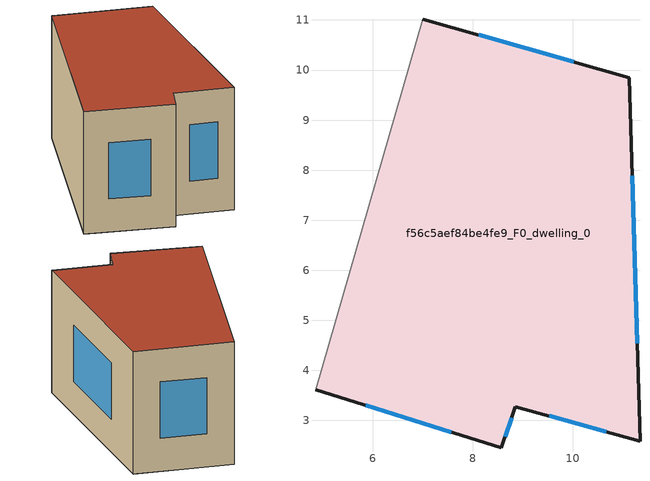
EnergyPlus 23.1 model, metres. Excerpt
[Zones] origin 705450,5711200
f56c5aef84be4fe9_F0_dwelling_0
 floor ground (EU_floor_Construction): 11.34,2.59 11.12,9.85 7.01,11.02 4.86,3.62 8.57,2.45 8.85,3.28 z0
 wall outside (EU_wall_Construction): 7.01,11.02 11.12,9.85 11.34,2.59 8.85,3.28 8.57,2.45 4.86,3.62 z0:6
 wall adiabatic (EU_wall_Construction): 4.86,3.62 7.01,11.02 z0:6
 window (EU_Window_Construction): 7.57,2.76 5.86,3.3 / 8.12,10.7 10.01,10.16 / 11.18,7.89 11.28,4.54 / 10.67,2.77 9.52,3.09 / 8.78,3.05 8.64,2.67 z1.62:4.38
 roof outside (EU_roof_Construction): 11.12,9.85 11.34,2.59 8.85,3.28 8.57,2.45 4.86,3.62 7.01,11.02 z6
[Building]
EU S2 Campaign: North Axis=0; Terrain=City; Solar Distribution=FullExterior
[Site:Location]
London: Latitude=51.5; Longitude=-0.5; Time Zone=0; Elevation=25
[SizingPeriod:WeatherFileDays]
AnnualSizingPeriod: Begin Month=1; Begin Day of Month=1; End Month=12; End Day of Month=31; Day of Week for Start Day=Monday; Use Weather File Daylight Saving Period=No; Use Weather File Rain and Snow Indicators=No
[MATERIAL]
EU_InternalMass_Material: Roughness=MediumRough; Thickness=0.1; Conductivity=1; Density=1800; Specific Heat=900; Thermal Absorptance=0.9; Solar Absorptance=0.7; Visible Absorptance=0.7
[MATERIAL:NOMASS] Roughness=MediumRough; Thermal Absorptance=0.9; Solar Absorptance=0.7; Visible Absorptance=0.7
Name | Thermal Resistance
EU_wall_NoMass | 0.555556
EU_roof_NoMass | 0.510204
EU_floor_NoMass | 1.68919
[WINDOWMATERIAL:SIMPLEGLAZINGSYSTEM]
EU_Window_SimpleGlazing: UFactor=3.96; Solar Heat Gain Coefficient=0.85; Visible Transmittance=0.85
[CONSTRUCTION]
EU_wall_Construction: EU_wall_NoMass
EU_roof_Construction: EU_roof_NoMass
EU_floor_Construction: EU_floor_NoMass
EU_InternalMass_Construction: EU_InternalMass_Material
EU_Window_Construction: EU_Window_SimpleGlazing
[ZONE]
f56c5aef84be4fe9_F0_dwelling_0: Type=1; Multiplier=1; Ceiling Height=autocalculate; Volume=244.03; Floor Area=autocalculate; Part of Total Floor Area=Yes
[INTERNALMASS]
f56c5aef84be4fe9_F0_dwelling_0_EU_InternalMass: Construction=EU_InternalMass_Construction; Zone or ZoneList=f56c5aef84be4fe9_F0_dwelling_0; Surface Area=40.6715
[OTHEREQUIPMENT]
EU_Step8_InternalGain_f56c5aef84be4fe9_F0_dwelling_0_f000: Fuel Type=Electricity; Zone or ZoneList or Space or SpaceList=f56c5aef84be4fe9_F0_dwelling_0; Schedule=EU_Step8_GainSchedule_f56c5aef84be4fe9_F0_dwelling_0_f000; Design Level Calculation Method=Watts/Area; Power per Zone Floor Area=1; Fraction Latent=0; Fraction Radiant=0; Fraction Lost=0; Carbon Dioxide Generation Rate=0; EndUse Subcategory=EU_Step8_InternalGains
[ZONEVENTILATION:DESIGNFLOWRATE]
EU_ConstantAir_f56c5aef84be4fe9_F0_dwelling_0: Zone or ZoneList or Space or SpaceList=f56c5aef84be4fe9_F0_dwelling_0; Schedule=EU_AlwaysOn; Design Flow Rate Calculation Method=AirChanges/Hour; Air Changes per Hour=0.48; Ventilation Type=Natural; Fan Pressure Rise=0; Fan Total Efficiency=1; Constant Term Coefficient=1; Temperature Term Coefficient=0; Velocity Term Coefficient=0; Velocity Squared Term Coefficient=0; Minimum Indoor Temperature=-100; Maximum Indoor Temperature=100; Delta Temperature=-100; Minimum Outdoor Temperature=-100; Maximum Outdoor Temperature=100; Maximum Wind Speed=40
[HVACTEMPLATE:THERMOSTAT]
EU_HeatOnly_f56c5aef84be4fe9_F0_dwelling_0: Constant Heating Setpoint=20; Constant Cooling Setpoint=50
[HVACTEMPLATE:ZONE:IDEALLOADSAIRSYSTEM]
f56c5aef84be4fe9_F0_dwelling_0: Template Thermostat=EU_HeatOnly_f56c5aef84be4fe9_F0_dwelling_0; System Availability Schedule=EU_AlwaysOn; Maximum Heating Supply Air Temperature=50; Minimum Cooling Supply Air Temperature=13; Maximum Heating Supply Air Humidity Ratio=0.0156; Minimum Cooling Supply Air Humidity Ratio=0.0077; Heating Limit=NoLimit; Cooling Limit=NoLimit; Heating Availability Schedule=EU_AlwaysOn; Cooling Availability Schedule=EU_CoolingOff; Dehumidification Control Type=ConstantSensibleHeatRatio; Cooling Sensible Heat Ratio=0.7; Dehumidification Setpoint=60; Humidification Control Type=None; Humidification Setpoint=30; Outdoor Air Method=None; Outdoor Air Flow Rate per Person=0.00944; Outdoor Air Flow Rate per Zone Floor Area=0; Outdoor Air Flow Rate per Zone=0; Demand Controlled Ventilation Type=None; Outdoor Air Economizer Type=NoEconomizer; Heat Recovery Type=None; Sensible Heat Recovery Effectiveness=0.7; Latent Heat Recovery Effectiveness=0.65
[SIZING:ZONE]
f56c5aef84be4fe9_F0_dwelling_0: Zone Cooling Design Supply Air Temperature Input Method=SupplyAirTemperature; Zone Cooling Design Supply Air Temperature=13; Zone Heating Design Supply Air Temperature Input Method=SupplyAirTemperature; Zone Heating Design Supply Air Temperature=50; Zone Cooling Design Supply Air Humidity Ratio=0.008; Zone Heating Design Supply Air Humidity Ratio=0.008; Cooling Design Air Flow Method=DesignDay; Cooling Design Air Flow Rate=0; Cooling Minimum Air Flow per Zone Floor Area=0.000762; Cooling Minimum Air Flow=0; Cooling Minimum Air Flow Fraction=0.2; Heating Design Air Flow Method=DesignDay; Heating Design Air Flow Rate=0; Heating Maximum Air Flow per Zone Floor Area=0.002032; Heating Maximum Air Flow=0.141576; Heating Maximum Air Flow Fraction=0.3; Account for Dedicated Outdoor Air System=No; Dedicated Outdoor Air System Control Strategy=NeutralSupplyAir; Dedicated Outdoor Air Low Setpoint Temperature for Design=autosize; Dedicated Outdoor Air High Setpoint Temperature for Design=autosize; Zone Load Sizing Method=Sensible Load Only No Latent Load; Zone Latent Cooling Design Supply Air Humidity Ratio Input Method=HumidityRatioDifference; Zone Cooling Design Supply Air Humidity Ratio Difference=0.005; Zone Latent Heating Design Supply Air Humidity Ratio Input Method=HumidityRatioDifference; Zone Humidification Design Supply Air Humidity Ratio Difference=0.005
[SCHEDULE:CONSTANT]
Name | Hourly Value
EU_AlwaysOn | 1
EU_CoolingOff | 0
[SCHEDULE:FILE]
EU_Step8_GainSchedule_f56c5aef84be4fe9_F0_dwelling_0_f000: File=../../schedules/f56c5aef84be4fe9/f56c5aef84be4fe9_F0_dwelling_0_f000_gain.csv; Column Number=1; Rows to Skip at Top=0; Number of Hours of Data=8760; Column Separator=Comma; Interpolate to Timestep=No; Minutes per Item=60; Adjust Schedule for Daylight Savings=Yes
